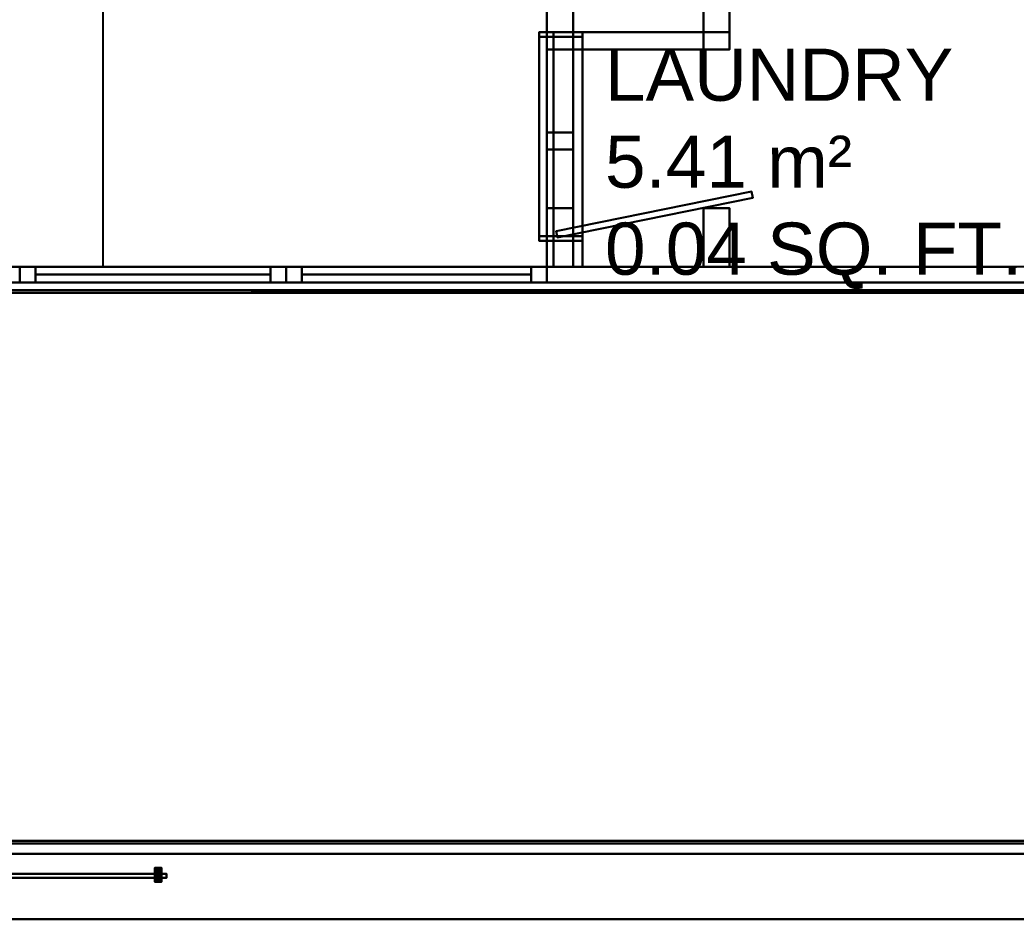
# Model space of a CAD drawing. Header units: metres. Extents: x 0 to 34.6, y -10.7 to 20.6.
# Drawn here: x 7.98 to 11.798, y 0 to 3.446 of the extents above; entities that cross this region are included whole.
import ezdxf

# ---------------------------------------------------------------- set-up
doc = ezdxf.new("R2010")
doc.units = ezdxf.units.M
doc.header["$MEASUREMENT"] = 0
doc.layers.get('0').update_dxf_attribs({"linetype": 'CONTINUOUS'})
doc.layers.add('PYDXF', color=90, linetype='CONTINUOUS')
doc.styles.get("Standard").update_dxf_attribs({"font": 'ARIAL.TTF'})

msp = doc.modelspace()

# ---------------------------------------------------------------- linework, layer by layer
for points in [[(10, 3.5, 0.1), (10, 3.4, 0.1), (10, 3.4, 0.1), (10, 3.5, 0.1)], [(10, 3.5, 0.1), (10, 3.4, 0.1), (10, 3.4, 0.1), (10, 3.5, 0.1)], [(10, 3.4, 0.1), (10, 3.5, 0.1), (10.1, 3.5, 0.1), (10.1, 3.4, 0.1)], [(10, 3.5, 0.1), (10, 3.4, 0.1), (10.1, 3.4, 0.1), (10.1, 3.5, 0.1)], [(10.1, 3.4, 0.1), (10.1, 3.5, 0.1), (10.6, 3.5, 0.1), (10.6, 3.4, 0.1)], [(10.1, 3.4, 0.1), (10.6, 3.4, 0.1), (10.6, 3.5, 0.1), (10.1, 3.5, 0.1)], [(10.6, 3.4, 0.1), (10.6, 3.5, 0.1), (10.7, 3.5, 0.1), (10.7, 3.4, 0.1)], [(10.7, 3.5, 0.1), (10.6, 3.5, 0.1), (10.6, 3.4, 0.1), (10.7, 3.4, 0.1)], [(10.7, 3.4, 0.1), (10.7, 3.5, 0.1), (10.7, 3.5, 0.1), (10.7, 3.4, 0.1)], [(10.7, 3.4, 0.1), (10.7, 3.5, 0.1), (10.7, 3.5, 0.1), (10.7, 3.4, 0.1)], [(10.1357, 3.3821, 2.6), (9.9704, 3.3821, 2.6), (9.9704, 3.4, 2.6), (10.1357, 3.4, 2.6)], [(10.1357, 3.3821, 2.6), (10.1357, 3.4, 2.6), (9.9704, 3.4, 2.6), (9.9704, 3.3821, 2.6)], [(10.1357, 3.4, 2.6), (9.9704, 3.4, 2.6), (9.9704, 3.4, 2.6), (10.1357, 3.4, 2.6)], [(9.9704, 3.4, 2.6), (9.9704, 3.3821, 2.6), (9.9704, 3.3821, 2.6), (9.9704, 3.4, 2.6)], [(9.9704, 3.4, 2.6), (9.9704, 3.3821, 2.6), (9.9704, 3.3821, 2.6), (9.9704, 3.4, 2.6)], [(10.1357, 3.4, 2.6), (9.9704, 3.4, 2.6), (9.9704, 3.4, 2.6), (10.1357, 3.4, 2.6)], [(10, 3.4, 0.1), (10.1, 3.4, 0.1), (10.1, 3.4, 0.1), (10, 3.4, 0.1)], [(10, 3.4, 0.1), (10.1, 3.4, 0.1), (10.1, 3.4, 0.1), (10, 3.4, 0.1)], [(10, 3.3325, 0.1), (10, 3.4, 0.1), (10.1, 3.4, 0.1), (10.1, 3.3325, 0.1)], [(10, 3.3325, 0.1), (10.1, 3.3325, 0.1), (10.1, 3.4, 0.1), (10, 3.4, 0.1)], [(10.6, 3.4, 0.9009), (10.0253, 3.4, 0.9009), (10.0253, 3.4, 0.9009), (10.6, 3.4, 0.9009)], [(10.1357, 3.4, 0.9009), (10.1357, 3.4, 0.9009), (10.0253, 3.4, 0.9009)], [(10.0253, 3.4, 0.9009), (10.0253, 3.4, 0.9009), (10.0253, 2.6, 0.9009)], [(10.0253, 3.4, 0.9009), (10.0253, 3.4, 0.9009), (10.0253, 2.6, 0.9009)], [(10.0253, 3.4, 0.9009), (10.1357, 3.4, 0.9009), (10.1357, 2.6, 0.9009), (10.0253, 2.6, 0.9009)], [(10.1357, 3.4, 0.9009), (10.0253, 3.4, 0.9009), (10.0253, 2.6, 0.9009), (10.1357, 2.6, 0.9009)], [(10.1, 3.3325, 0.1), (10.1, 3.4, 0.1), (10.6, 3.4, 0.1), (10.6, 3.3325, 0.1)], [(10.1, 3.4, 0.1), (10.6, 3.4, 0.1), (10.6, 3.4, 0.1), (10.1, 3.4, 0.1)], [(10.1, 3.3325, 0.1), (10.6, 3.3325, 0.1), (10.6, 3.4, 0.1), (10.1, 3.4, 0.1)], [(10.1, 3.4, 0.1), (10.6, 3.4, 0.1), (10.6, 3.4, 0.1), (10.1, 3.4, 0.1)], [(10.1357, 3.3821, 2.6), (10.1357, 3.4, 2.6), (10.1357, 3.4, 2.6), (10.1357, 3.3821, 2.6)], [(10.1357, 3.3821, 2.6), (10.1357, 3.4, 2.6), (10.1357, 3.4, 2.6), (10.1357, 3.3821, 2.6)], [(10.1357, 3.4, 0.9009), (10.1357, 3.4, 0.9009), (10.1357, 2.6, 0.9009)], [(10.6, 3.3325, 0.1), (10.6, 3.4, 0.1), (10.7, 3.4, 0.1), (10.7, 3.3325, 0.1)], [(10.6, 3.4, 0.1), (10.7, 3.4, 0.1), (10.7, 3.4, 0.1), (10.6, 3.4, 0.1)], [(10.6, 3.3325, 0.1), (10.7, 3.3325, 0.1), (10.7, 3.4, 0.1), (10.6, 3.4, 0.1)], [(10.6, 3.4, 0.1), (10.7, 3.4, 0.1), (10.7, 3.4, 0.1), (10.6, 3.4, 0.1)], [(9.9704, 3.3821, 2.6), (9.9704, 2.6181, 2.6), (9.9704, 2.6181, 2.6), (9.9704, 3.3821, 2.6)], [(10.1357, 2.6181, 2.6), (10.1357, 3.3821, 2.6), (9.9704, 3.3821, 2.6), (9.9704, 2.6181, 2.6)], [(9.9704, 3.3821, 2.6), (10.1357, 3.3821, 2.6), (10.1357, 3.3821, 2.6), (9.9704, 3.3821, 2.6)], [(10.1357, 2.6181, 2.6), (9.9704, 2.6181, 2.6), (9.9704, 3.3821, 2.6), (10.1357, 3.3821, 2.6)], [(10.1357, 2.6181, 2.6), (10.1357, 3.3821, 2.6), (10.1357, 3.3821, 2.6), (10.1357, 2.6181, 2.6)], [(10, 3.0151, 0.1), (10, 3.3325, 0.1), (10.1, 3.3325, 0.1), (10.1, 3.0151, 0.1)], [(10, 3.0151, 0.1), (10.1, 3.0151, 0.1), (10.1, 3.3325, 0.1), (10, 3.3325, 0.1)], [(10, 2.95, 0.1), (10, 3.0151, 0.1), (10.1, 3.0151, 0.1), (10.1, 2.95, 0.1)], [(10, 2.95, 0.1), (10.1, 2.95, 0.1), (10.1, 3.0151, 0.1), (10, 3.0151, 0.1)], [(10, 2.7252, 0.1), (10, 2.95, 0.1), (10.1, 2.95, 0.1), (10.1, 2.7252, 0.1)], [(10, 2.7252, 0.1), (10.1, 2.7252, 0.1), (10.1, 2.95, 0.1), (10, 2.95, 0.1)], [(10.0354, 2.6373, 2.6), (10.7842, 2.789, 2.6), (10.7891, 2.7648, 2.6), (10.0403, 2.613, 2.6)], [(10.0354, 2.6373, 2.6), (10.0403, 2.613, 2.6), (10.7891, 2.7648, 2.6), (10.7842, 2.789, 2.6)], [(10.7842, 2.789, 2.6), (10.7842, 2.789, 2.6), (10.0354, 2.6373, 2.6)], [(10.7891, 2.7648, 2.6), (10.7891, 2.7648, 2.6), (10.7842, 2.789, 2.6)], [(10.0403, 2.613, 2.6), (10.0403, 2.613, 2.6), (10.7891, 2.7648, 2.6)], [(10, 2.5, 0.1), (10.1, 2.5, 0.1), (10.1, 2.7252, 0.1), (10, 2.7252, 0.1)], [(10, 2.5, 0.1), (10, 2.7252, 0.1), (10.1, 2.7252, 0.1), (10.1, 2.5, 0.1)], [(10.6, 2.5, 0.1), (10.6, 2.7252, 0.1), (10.7, 2.7252, 0.1), (10.7, 2.5, 0.1)], [(10.6, 2.5, 0.1), (10.7, 2.5, 0.1), (10.7, 2.7252, 0.1), (10.6, 2.7252, 0.1)], [(10.0354, 2.6373, 2.6), (10.0354, 2.6373, 2.6), (10.0403, 2.613, 2.6)], [(9.9704, 2.6181, 2.6), (9.9704, 2.6, 2.6), (9.9704, 2.6, 2.6), (9.9704, 2.6181, 2.6)], [(10.1357, 2.6, 2.6), (10.1357, 2.6181, 2.6), (9.9704, 2.6181, 2.6), (9.9704, 2.6, 2.6)], [(10.1357, 2.6, 2.6), (9.9704, 2.6, 2.6), (9.9704, 2.6181, 2.6), (10.1357, 2.6181, 2.6)], [(9.9704, 2.6181, 2.6), (9.9704, 2.6, 2.6), (9.9704, 2.6, 2.6), (9.9704, 2.6181, 2.6)], [(10.1357, 2.6181, 2.6), (9.9704, 2.6181, 2.6), (9.9704, 2.6181, 2.6), (10.1357, 2.6181, 2.6)], [(9.9704, 2.6, 2.6), (10.1357, 2.6, 2.6), (10.1357, 2.6, 2.6), (9.9704, 2.6, 2.6)], [(9.9704, 2.6, 2.6), (10.1357, 2.6, 2.6), (10.1357, 2.6, 2.6), (9.9704, 2.6, 2.6)], [(10.1357, 2.6, 0.9009), (10.0253, 2.6, 0.9009), (10.0253, 2.5, 0.9009), (10.1357, 2.5, 0.9009)], [(10.0253, 2.6, 0.9009), (10.0253, 2.6, 0.9009), (10.0253, 2.5, 0.9009)], [(10.0253, 2.6, 0.9009), (10.0253, 2.6, 0.9009), (10.0253, 2.5, 0.9009)], [(10.0253, 2.6, 0.9009), (10.1357, 2.6, 0.9009), (10.1357, 2.5, 0.9009), (10.0253, 2.5, 0.9009)], [(10.0253, 2.5, 0.9009), (10.0253, 2.6, 0.9009), (10.0253, 2.6, 0.9009), (10.0253, 2.5, 0.9009)], [(10.0253, 2.6, 0.9009), (10.1357, 2.6, 0.9009), (10.1357, 2.6, 0.9009), (10.0253, 2.6, 0.9009)], [(10.1357, 2.6, 2.6), (10.1357, 2.6181, 2.6), (10.1357, 2.6181, 2.6), (10.1357, 2.6, 2.6)], [(10.1357, 2.6, 2.6), (10.1357, 2.6181, 2.6), (10.1357, 2.6181, 2.6), (10.1357, 2.6, 2.6)], [(10.1357, 2.6, 0.9009), (10.1357, 2.6, 0.9009), (10.1357, 2.5, 0.9009)], [(10.1357, 2.6, 0.9009), (10.1357, 2.5, 0.9009), (10.1357, 2.5, 0.9009), (10.1357, 2.6, 0.9009)], [(10.6, 2.6, 0.9009), (10.6, 2.6, 0.9009), (10.6, 2.5, 0.9009)], [(4, 2.5, 0.1), (10, 2.5, 0.1), (10, 2.5, 0.1), (4, 2.5, 0.1)], [(6.06, 2.44, 0.1), (6.06, 2.5, 0.1), (7.98, 2.5, 0.1), (7.98, 2.44, 0.1)], [(6.06, 2.44, 0.1), (7.98, 2.44, 0.1), (7.98, 2.5, 0.1), (6.06, 2.5, 0.1)], [(6.06, 2.5, 0.1), (6.06, 2.5, 0.1), (7.98, 2.5, 0.1)], [(7.98, 2.5, 0.1), (7.98, 2.44, 0.1), (8.04, 2.44, 0.1), (8.04, 2.5, 0.1)], [(7.98, 2.5, 0.1), (8.04, 2.5, 0.1), (8.04, 2.44, 0.1), (7.98, 2.44, 0.1)], [(7.98, 2.44, 0.1), (7.98, 2.5, 0.1), (7.98, 2.5, 0.1), (7.98, 2.44, 0.1)], [(7.98, 2.5, 0.1), (8.04, 2.5, 0.1), (8.04, 2.5, 0.1), (7.98, 2.5, 0.1)], [(7.98, 2.5, 0.1), (8.04, 2.5, 0.1), (8.04, 2.44, 0.1), (7.98, 2.44, 0.1)], [(7.98, 2.44, 0.1), (7.98, 2.44, 0.1), (7.98, 2.5, 0.1)], [(8.04, 2.5, 0.1), (7.98, 2.5, 0.1), (7.98, 2.5, 0.1), (8.04, 2.5, 0.1)], [(7.98, 2.5, 0.1), (7.98, 2.5, 0.1), (8.04, 2.5, 0.1)], [(8.04, 2.5, 0.1), (8.04, 2.44, 0.1), (8.94, 2.44, 0.1), (8.94, 2.5, 0.1)], [(8.04, 2.5, 0.1), (8.94, 2.5, 0.1), (8.94, 2.44, 0.1), (8.04, 2.44, 0.1)], [(8.04, 2.5, 0.1), (8.94, 2.5, 0.1), (8.94, 2.5, 0.1), (8.04, 2.5, 0.1)], [(8.04, 2.5, 0.1), (8.94, 2.5, 0.1), (8.94, 2.44, 0.1), (8.04, 2.44, 0.1)], [(8.94, 2.44, 0.1), (8.94, 2.5, 0.1), (8.04, 2.5, 0.1), (8.04, 2.44, 0.1)], [(8.04, 2.5, 0.1), (8.04, 2.5, 0.1), (8.94, 2.5, 0.1)], [(8.04, 2.44, 0.1), (8.04, 2.5, 0.1), (8.04, 2.5, 0.1), (8.04, 2.44, 0.1)], [(8.94, 2.5, 0.1), (8.94, 2.44, 0.1), (9, 2.44, 0.1), (9, 2.5, 0.1)], [(8.94, 2.5, 0.1), (9, 2.5, 0.1), (9, 2.5, 0.1), (8.94, 2.5, 0.1)], [(8.94, 2.5, 0.1), (9, 2.5, 0.1), (9, 2.5, 0.1), (8.94, 2.5, 0.1)], [(8.94, 2.5, 0.1), (9, 2.5, 0.1), (9, 2.44, 0.1), (8.94, 2.44, 0.1)], [(8.94, 2.5, 0.1), (8.94, 2.5, 0.1), (9, 2.5, 0.1)], [(8.94, 2.44, 0.1), (8.94, 2.5, 0.1), (8.94, 2.5, 0.1), (8.94, 2.44, 0.1)], [(9, 2.44, 0.1), (9, 2.5, 0.1), (9.06, 2.5, 0.1), (9.06, 2.44, 0.1)], [(9.06, 2.5, 0.1), (9, 2.5, 0.1), (9, 2.5, 0.1), (9.06, 2.5, 0.1)], [(9, 2.5, 0.1), (9, 2.44, 0.1), (9, 2.44, 0.1), (9, 2.5, 0.1)], [(9, 2.5, 0.1), (9, 2.44, 0.1), (9, 2.44, 0.1), (9, 2.5, 0.1)], [(9.06, 2.5, 0.1), (9, 2.5, 0.1), (9, 2.5, 0.1), (9.06, 2.5, 0.1)], [(9, 2.44, 0.1), (9.06, 2.44, 0.1), (9.06, 2.5, 0.1), (9, 2.5, 0.1)], [(9, 2.5, 0.1), (9, 2.44, 0.1), (9, 2.44, 0.1), (9, 2.5, 0.1)], [(9.06, 2.5, 0.1), (9, 2.5, 0.1), (9, 2.5, 0.1), (9.06, 2.5, 0.1)], [(9, 2.5, 0.1), (9, 2.44, 0.1), (9, 2.44, 0.1), (9, 2.5, 0.1)], [(9, 2.5, 0.1), (9, 2.5, 0.1), (9, 2.44, 0.1)], [(9, 2.5, 0.1), (9, 2.44, 0.1), (9, 2.44, 0.1), (9, 2.5, 0.1)], [(9.06, 2.44, 0.1), (9.06, 2.5, 0.1), (9.94, 2.5, 0.1), (9.94, 2.44, 0.1)], [(9.06, 2.44, 0.1), (9.94, 2.44, 0.1), (9.94, 2.5, 0.1), (9.06, 2.5, 0.1)], [(9.94, 2.5, 0.1), (9.06, 2.5, 0.1), (9.06, 2.5, 0.1), (9.94, 2.5, 0.1)], [(9.06, 2.44, 0.1), (9.06, 2.5, 0.1), (9.06, 2.5, 0.1), (9.06, 2.44, 0.1)], [(9.94, 2.5, 0.1), (9.06, 2.5, 0.1), (9.06, 2.44, 0.1), (9.94, 2.44, 0.1)], [(9.94, 2.44, 0.1), (9.06, 2.44, 0.1), (9.06, 2.5, 0.1), (9.94, 2.5, 0.1)], [(9.94, 2.5, 0.1), (9.06, 2.5, 0.1), (9.06, 2.5, 0.1), (9.94, 2.5, 0.1)], [(9.94, 2.44, 0.1), (9.94, 2.5, 0.1), (10, 2.5, 0.1), (10, 2.44, 0.1)], [(10, 2.5, 0.1), (9.94, 2.5, 0.1), (9.94, 2.5, 0.1), (10, 2.5, 0.1)], [(10, 2.5, 0.1), (9.94, 2.5, 0.1), (9.94, 2.5, 0.1), (10, 2.5, 0.1)], [(9.94, 2.5, 0.1), (9.94, 2.44, 0.1), (9.94, 2.44, 0.1), (9.94, 2.5, 0.1)], [(10, 2.5, 0.1), (9.94, 2.5, 0.1), (9.94, 2.5, 0.1), (10, 2.5, 0.1)], [(9.94, 2.44, 0.1), (10, 2.44, 0.1), (10, 2.5, 0.1), (9.94, 2.5, 0.1)], [(10, 2.44, 0.1), (10, 2.5, 0.1), (10, 2.5, 0.1), (10, 2.44, 0.1)], [(10, 2.44, 0.1), (10, 2.5, 0.1), (10, 2.5, 0.1), (10, 2.44, 0.1)], [(10, 2.44, 0.1), (10, 2.5, 0.1), (10, 2.5, 0.1), (10, 2.44, 0.1)], [(10, 2.5, 0.1), (10.1, 2.5, 0.1), (10.1, 2.5, 0.1), (10, 2.5, 0.1)], [(10.6, 2.5, 0.9009), (10.6, 2.5, 0.9009), (10.0253, 2.5, 0.9009)], [(10.1357, 2.5, 0.9009), (10.0253, 2.5, 0.9009), (10.0253, 2.5, 0.9009), (10.1357, 2.5, 0.9009)], [(10.1357, 2.5, 0.9009), (10.0253, 2.5, 0.9009), (10.0253, 2.5, 0.9009), (10.1357, 2.5, 0.9009)], [(10.1, 2.5, 0.1), (10.6, 2.5, 0.1), (10.6, 2.5, 0.1), (10.1, 2.5, 0.1)], [(10.6, 2.5, 0.1), (10.7, 2.5, 0.1), (10.7, 2.5, 0.1), (10.6, 2.5, 0.1)], [(10.7, 2.5, 0.1), (11, 2.5, 0.1), (11, 2.5, 0.1), (10.7, 2.5, 0.1)], [(11, 2.5, 0.1), (11.8, 2.5, 0.1), (11.8, 2.5, 0.1), (11, 2.5, 0.1)], [(8.04, 2.47, 0.1), (8.04, 2.47, 0.1), (8.94, 2.47, 0.1)], [(9.06, 2.47, 0.1), (9.94, 2.47, 0.1), (9.94, 2.47, 0.1), (9.06, 2.47, 0.1)], [(1.9, 2.4, 2.55), (29.75, 2.4, 2.55), (29.76, 2.41, 2.55), (1.91, 2.41, 2.55)], [(29.75, 2.4, 2.55), (1.9, 2.4, 2.55), (1.91, 2.41, 2.55), (29.76, 2.41, 2.55)], [(1.91, 2.41, 2.55), (29.76, 2.41, 2.55), (29.76, 2.41, 2.55), (1.91, 2.41, 2.55)], [(7.98, 2.44, 0.1), (7.98, 2.44, 0.1), (6.06, 2.44, 0.1)], [(8.04, 2.44, 0.1), (7.98, 2.44, 0.1), (7.98, 2.44, 0.1), (8.04, 2.44, 0.1)], [(8.04, 2.44, 0.1), (8.04, 2.44, 0.1), (7.98, 2.44, 0.1)], [(7.98, 2.44, 0.1), (8.04, 2.44, 0.1), (8.04, 2.44, 0.1), (7.98, 2.44, 0.1)], [(8.94, 2.44, 0.1), (8.04, 2.44, 0.1), (8.04, 2.44, 0.1), (8.94, 2.44, 0.1)], [(8.94, 2.44, 0.1), (8.94, 2.44, 0.1), (8.04, 2.44, 0.1)], [(9, 2.44, 0.1), (8.94, 2.44, 0.1), (8.94, 2.44, 0.1), (9, 2.44, 0.1)], [(9, 2.44, 0.1), (9, 2.44, 0.1), (8.94, 2.44, 0.1)], [(9, 2.44, 0.1), (8.94, 2.44, 0.1), (8.94, 2.44, 0.1), (9, 2.44, 0.1)], [(9, 2.44, 0.1), (9.06, 2.44, 0.1), (9.06, 2.44, 0.1), (9, 2.44, 0.1)], [(9, 2.44, 0.1), (9.06, 2.44, 0.1), (9.06, 2.44, 0.1), (9, 2.44, 0.1)], [(9, 2.44, 0.1), (9.06, 2.44, 0.1), (9.06, 2.44, 0.1), (9, 2.44, 0.1)], [(9.06, 2.44, 0.1), (9.94, 2.44, 0.1), (9.94, 2.44, 0.1), (9.06, 2.44, 0.1)], [(9.94, 2.44, 0.1), (9.06, 2.44, 0.1), (9.06, 2.44, 0.1), (9.94, 2.44, 0.1)], [(9.94, 2.44, 0.1), (10, 2.44, 0.1), (10, 2.44, 0.1), (9.94, 2.44, 0.1)], [(9.94, 2.44, 0.1), (10, 2.44, 0.1), (10, 2.44, 0.1), (9.94, 2.44, 0.1)], [(9.94, 2.44, 0.1), (10, 2.44, 0.1), (10, 2.44, 0.1), (9.94, 2.44, 0.1)], [(14, 2.44, 0.1), (14, 2.44, 0.1), (10, 2.44, 0.1)], [(1.9, 2.4, 2.55), (29.75, 2.4, 2.55), (29.75, 2.4, 2.55), (1.9, 2.4, 2.55)], [(1.9, 2.4, 0.1), (1.9, 2.4, 0.1), (29.75, 2.4, 0.1)], [(1.9, 0.3, 2.55), (29.75, 0.3, 2.55), (29.75, 0.3, 2.55), (1.9, 0.3, 2.55)], [(29.75, 0.3, 2.55), (1.9, 0.3, 2.55), (1.9, 0.29, 2.55), (29.76, 0.29, 2.55)], [(1.9, 0.3, 2.55), (29.75, 0.3, 2.55), (29.76, 0.29, 2.55), (1.9, 0.29, 2.55)], [(1.9, 0.3, 0.1), (1.9, 0.3, 0.1), (29.75, 0.3, 0.1)], [(1.9, 0.29, 2.55), (29.76, 0.29, 2.55), (29.76, 0.29, 2.55), (1.9, 0.29, 2.55)], [(7.622, 0), (7.622, 0.25), (12.2, 0.25), (12.2, 0)], [(12.2, 0.25), (7.622, 0.25), (7.622, 0.25), (12.2, 0.25)], [(12.2, 0), (12.2, 0.25), (7.622, 0.25), (7.622, 0)], [(8.4982, 0.1968, 2.5), (8.4975, 0.1968, 2.5), (8.4973, 0.1968, 2.5)], [(8.4973, 0.1968, 2.5), (8.4975, 0.1968, 2.5), (8.4982, 0.1968, 2.5)], [(8.5009, 0.1968, 2.5), (8.4982, 0.1968, 2.5), (8.4973, 0.1968, 2.5)], [(8.4973, 0.1968, 2.5), (8.4982, 0.1968, 2.5), (8.5009, 0.1968, 2.5)], [(8.5098, 0.1968, 2.5), (8.5009, 0.1968, 2.5), (8.4973, 0.1968, 2.5)], [(8.4973, 0.1968, 2.5), (8.5009, 0.1968, 2.5), (8.5098, 0.1968, 2.5)], [(8.5098, 0.1968, 2.5), (8.4973, 0.1968, 2.5), (8.5098, 0.1968, 2.5)], [(8.4973, 0.1968, 2.5), (8.4975, 0.1968, 2.5), (8.4975, 0.1424, 2.5), (8.4973, 0.1424, 2.5)], [(8.4975, 0.1968, 2.5), (8.4973, 0.1968, 2.5), (8.4973, 0.1424, 2.5), (8.4975, 0.1424, 2.5)], [(8.4982, 0.1968, 2.5), (8.4975, 0.1968, 2.5), (8.4973, 0.1968, 2.5)], [(8.4973, 0.1968, 2.5), (8.4975, 0.1968, 2.5), (8.4982, 0.1968, 2.5)], [(8.5009, 0.1968, 2.5), (8.4982, 0.1968, 2.5), (8.4973, 0.1968, 2.5)], [(8.4973, 0.1968, 2.5), (8.4982, 0.1968, 2.5), (8.5009, 0.1968, 2.5)], [(8.5098, 0.1968, 2.5), (8.5009, 0.1968, 2.5), (8.4973, 0.1968, 2.5)], [(8.4973, 0.1968, 2.5), (8.5009, 0.1968, 2.5), (8.5098, 0.1968, 2.5)], [(8.5098, 0.1968, 2.5), (8.4973, 0.1968, 2.5), (8.5098, 0.1968, 2.5)], [(8.4973, 0.1968, 2.5), (8.4975, 0.1968, 2.5), (8.4975, 0.1424, 2.5), (8.4973, 0.1424, 2.5)], [(8.4975, 0.1968, 2.5), (8.4973, 0.1968, 2.5), (8.4973, 0.1424, 2.5), (8.4975, 0.1424, 2.5)], [(8.4975, 0.1968, 2.5), (8.4982, 0.1968, 2.5), (8.4982, 0.1424, 2.5), (8.4975, 0.1424, 2.5)], [(8.4982, 0.1968, 2.5), (8.4975, 0.1968, 2.5), (8.4975, 0.1424, 2.5), (8.4982, 0.1424, 2.5)], [(8.4975, 0.1968, 2.5), (8.4982, 0.1968, 2.5), (8.4982, 0.1424, 2.5), (8.4975, 0.1424, 2.5)], [(8.4982, 0.1968, 2.5), (8.4975, 0.1968, 2.5), (8.4975, 0.1424, 2.5), (8.4982, 0.1424, 2.5)], [(8.5009, 0.1968, 2.5), (8.4994, 0.1968, 2.5), (8.4982, 0.1968, 2.5)], [(8.4982, 0.1968, 2.5), (8.4994, 0.1968, 2.5), (8.5009, 0.1968, 2.5)], [(8.4982, 0.1968, 2.5), (8.4994, 0.1968, 2.5), (8.4994, 0.1424, 2.5), (8.4982, 0.1424, 2.5)], [(8.4994, 0.1968, 2.5), (8.4982, 0.1968, 2.5), (8.4982, 0.1424, 2.5), (8.4994, 0.1424, 2.5)], [(8.5009, 0.1968, 2.5), (8.4994, 0.1968, 2.5), (8.4982, 0.1968, 2.5)], [(8.4982, 0.1968, 2.5), (8.4994, 0.1968, 2.5), (8.5009, 0.1968, 2.5)], [(8.4982, 0.1968, 2.5), (8.4994, 0.1968, 2.5), (8.4994, 0.1424, 2.5), (8.4982, 0.1424, 2.5)], [(8.4994, 0.1968, 2.5), (8.4982, 0.1968, 2.5), (8.4982, 0.1424, 2.5), (8.4994, 0.1424, 2.5)], [(8.4994, 0.1968, 2.5), (8.5009, 0.1968, 2.5), (8.5009, 0.1424, 2.5), (8.4994, 0.1424, 2.5)], [(8.5009, 0.1968, 2.5), (8.4994, 0.1968, 2.5), (8.4994, 0.1424, 2.5), (8.5009, 0.1424, 2.5)], [(8.4994, 0.1968, 2.5), (8.5009, 0.1968, 2.5), (8.5009, 0.1424, 2.5), (8.4994, 0.1424, 2.5)], [(8.5009, 0.1968, 2.5), (8.4994, 0.1968, 2.5), (8.4994, 0.1424, 2.5), (8.5009, 0.1424, 2.5)], [(8.505, 0.1968, 2.5), (8.5029, 0.1968, 2.5), (8.5009, 0.1968, 2.5)], [(8.5009, 0.1968, 2.5), (8.5029, 0.1968, 2.5), (8.505, 0.1968, 2.5)], [(8.5098, 0.1968, 2.5), (8.505, 0.1968, 2.5), (8.5009, 0.1968, 2.5)], [(8.5009, 0.1968, 2.5), (8.505, 0.1968, 2.5), (8.5098, 0.1968, 2.5)], [(8.5009, 0.1968, 2.5), (8.5029, 0.1968, 2.5), (8.5029, 0.1424, 2.5), (8.5009, 0.1424, 2.5)], [(8.5029, 0.1968, 2.5), (8.5009, 0.1968, 2.5), (8.5009, 0.1424, 2.5), (8.5029, 0.1424, 2.5)], [(8.505, 0.1968, 2.5), (8.5029, 0.1968, 2.5), (8.5009, 0.1968, 2.5)], [(8.5009, 0.1968, 2.5), (8.5029, 0.1968, 2.5), (8.505, 0.1968, 2.5)], [(8.5098, 0.1968, 2.5), (8.505, 0.1968, 2.5), (8.5009, 0.1968, 2.5)], [(8.5009, 0.1968, 2.5), (8.505, 0.1968, 2.5), (8.5098, 0.1968, 2.5)], [(8.5009, 0.1968, 2.5), (8.5029, 0.1968, 2.5), (8.5029, 0.1424, 2.5), (8.5009, 0.1424, 2.5)], [(8.5029, 0.1968, 2.5), (8.5009, 0.1968, 2.5), (8.5009, 0.1424, 2.5), (8.5029, 0.1424, 2.5)], [(8.505, 0.1968, 2.5), (8.5029, 0.1968, 2.5), (8.5029, 0.1424, 2.5), (8.505, 0.1424, 2.5)], [(8.5029, 0.1968, 2.5), (8.505, 0.1968, 2.5), (8.505, 0.1424, 2.5), (8.5029, 0.1424, 2.5)], [(8.505, 0.1968, 2.5), (8.5029, 0.1968, 2.5), (8.5029, 0.1424, 2.5), (8.505, 0.1424, 2.5)], [(8.5029, 0.1968, 2.5), (8.505, 0.1968, 2.5), (8.505, 0.1424, 2.5), (8.5029, 0.1424, 2.5)], [(8.5098, 0.1968, 2.5), (8.5074, 0.1968, 2.5), (8.505, 0.1968, 2.5)], [(8.505, 0.1968, 2.5), (8.5074, 0.1968, 2.5), (8.5098, 0.1968, 2.5)], [(8.5074, 0.1968, 2.5), (8.505, 0.1968, 2.5), (8.505, 0.1424, 2.5), (8.5074, 0.1424, 2.5)], [(8.505, 0.1968, 2.5), (8.5074, 0.1968, 2.5), (8.5074, 0.1424, 2.5), (8.505, 0.1424, 2.5)], [(8.5098, 0.1968, 2.5), (8.5074, 0.1968, 2.5), (8.505, 0.1968, 2.5)], [(8.505, 0.1968, 2.5), (8.5074, 0.1968, 2.5), (8.5098, 0.1968, 2.5)], [(8.5074, 0.1968, 2.5), (8.505, 0.1968, 2.5), (8.505, 0.1424, 2.5), (8.5074, 0.1424, 2.5)], [(8.505, 0.1968, 2.5), (8.5074, 0.1968, 2.5), (8.5074, 0.1424, 2.5), (8.505, 0.1424, 2.5)], [(8.5074, 0.1968, 2.5), (8.5098, 0.1968, 2.5), (8.5098, 0.1424, 2.5), (8.5074, 0.1424, 2.5)], [(8.5098, 0.1968, 2.5), (8.5074, 0.1968, 2.5), (8.5074, 0.1424, 2.5), (8.5098, 0.1424, 2.5)], [(8.5074, 0.1968, 2.5), (8.5098, 0.1968, 2.5), (8.5098, 0.1424, 2.5), (8.5074, 0.1424, 2.5)], [(8.5098, 0.1968, 2.5), (8.5074, 0.1968, 2.5), (8.5074, 0.1424, 2.5), (8.5098, 0.1424, 2.5)], [(8.5098, 0.1968, 2.5), (8.5123, 0.1968, 2.5), (8.5146, 0.1968, 2.5)], [(8.5146, 0.1968, 2.5), (8.5123, 0.1968, 2.5), (8.5098, 0.1968, 2.5)], [(8.5098, 0.1968, 2.5), (8.5146, 0.1968, 2.5), (8.5187, 0.1968, 2.5)], [(8.5187, 0.1968, 2.5), (8.5146, 0.1968, 2.5), (8.5098, 0.1968, 2.5)], [(8.5098, 0.1968, 2.5), (8.5187, 0.1968, 2.5), (8.5224, 0.1968, 2.5)], [(8.5224, 0.1968, 2.5), (8.5187, 0.1968, 2.5), (8.5098, 0.1968, 2.5)], [(8.5098, 0.1968, 2.5), (8.5224, 0.1968, 2.5), (8.5098, 0.1968, 2.5)], [(8.5123, 0.1968, 2.5), (8.5098, 0.1968, 2.5), (8.5098, 0.1424, 2.5), (8.5123, 0.1424, 2.5)], [(8.5098, 0.1968, 2.5), (8.5123, 0.1968, 2.5), (8.5123, 0.1424, 2.5), (8.5098, 0.1424, 2.5)], [(8.5098, 0.1968, 2.5), (8.5123, 0.1968, 2.5), (8.5146, 0.1968, 2.5)], [(8.5146, 0.1968, 2.5), (8.5123, 0.1968, 2.5), (8.5098, 0.1968, 2.5)], [(8.5098, 0.1968, 2.5), (8.5146, 0.1968, 2.5), (8.5187, 0.1968, 2.5)], [(8.5187, 0.1968, 2.5), (8.5146, 0.1968, 2.5), (8.5098, 0.1968, 2.5)], [(8.5098, 0.1968, 2.5), (8.5187, 0.1968, 2.5), (8.5224, 0.1968, 2.5)], [(8.5224, 0.1968, 2.5), (8.5187, 0.1968, 2.5), (8.5098, 0.1968, 2.5)], [(8.5098, 0.1968, 2.5), (8.5224, 0.1968, 2.5), (8.5098, 0.1968, 2.5)], [(8.5123, 0.1968, 2.5), (8.5098, 0.1968, 2.5), (8.5098, 0.1424, 2.5), (8.5123, 0.1424, 2.5)], [(8.5098, 0.1968, 2.5), (8.5123, 0.1968, 2.5), (8.5123, 0.1424, 2.5), (8.5098, 0.1424, 2.5)], [(8.5123, 0.1968, 2.5), (8.5146, 0.1968, 2.5), (8.5146, 0.1424, 2.5), (8.5123, 0.1424, 2.5)], [(8.5146, 0.1968, 2.5), (8.5123, 0.1968, 2.5), (8.5123, 0.1424, 2.5), (8.5146, 0.1424, 2.5)], [(8.5123, 0.1968, 2.5), (8.5146, 0.1968, 2.5), (8.5146, 0.1424, 2.5), (8.5123, 0.1424, 2.5)], [(8.5146, 0.1968, 2.5), (8.5123, 0.1968, 2.5), (8.5123, 0.1424, 2.5), (8.5146, 0.1424, 2.5)], [(8.5146, 0.1968, 2.5), (8.5168, 0.1968, 2.5), (8.5187, 0.1968, 2.5)], [(8.5187, 0.1968, 2.5), (8.5168, 0.1968, 2.5), (8.5146, 0.1968, 2.5)], [(8.5146, 0.1968, 2.5), (8.5168, 0.1968, 2.5), (8.5168, 0.1424, 2.5), (8.5146, 0.1424, 2.5)], [(8.5168, 0.1968, 2.5), (8.5146, 0.1968, 2.5), (8.5146, 0.1424, 2.5), (8.5168, 0.1424, 2.5)], [(8.5146, 0.1968, 2.5), (8.5168, 0.1968, 2.5), (8.5187, 0.1968, 2.5)], [(8.5187, 0.1968, 2.5), (8.5168, 0.1968, 2.5), (8.5146, 0.1968, 2.5)], [(8.5146, 0.1968, 2.5), (8.5168, 0.1968, 2.5), (8.5168, 0.1424, 2.5), (8.5146, 0.1424, 2.5)], [(8.5168, 0.1968, 2.5), (8.5146, 0.1968, 2.5), (8.5146, 0.1424, 2.5), (8.5168, 0.1424, 2.5)], [(8.5168, 0.1968, 2.5), (8.5187, 0.1968, 2.5), (8.5187, 0.1424, 2.5), (8.5168, 0.1424, 2.5)], [(8.5187, 0.1968, 2.5), (8.5168, 0.1968, 2.5), (8.5168, 0.1424, 2.5), (8.5187, 0.1424, 2.5)], [(8.5168, 0.1968, 2.5), (8.5187, 0.1968, 2.5), (8.5187, 0.1424, 2.5), (8.5168, 0.1424, 2.5)], [(8.5187, 0.1968, 2.5), (8.5168, 0.1968, 2.5), (8.5168, 0.1424, 2.5), (8.5187, 0.1424, 2.5)], [(8.5187, 0.1968, 2.5), (8.5203, 0.1968, 2.5), (8.5215, 0.1968, 2.5)], [(8.5215, 0.1968, 2.5), (8.5203, 0.1968, 2.5), (8.5187, 0.1968, 2.5)], [(8.5187, 0.1968, 2.5), (8.5215, 0.1968, 2.5), (8.5224, 0.1968, 2.5)], [(8.5224, 0.1968, 2.5), (8.5215, 0.1968, 2.5), (8.5187, 0.1968, 2.5)], [(8.5187, 0.1968, 2.5), (8.5203, 0.1968, 2.5), (8.5203, 0.1424, 2.5), (8.5187, 0.1424, 2.5)], [(8.5203, 0.1968, 2.5), (8.5187, 0.1968, 2.5), (8.5187, 0.1424, 2.5), (8.5203, 0.1424, 2.5)], [(8.5187, 0.1968, 2.5), (8.5203, 0.1968, 2.5), (8.5215, 0.1968, 2.5)], [(8.5215, 0.1968, 2.5), (8.5203, 0.1968, 2.5), (8.5187, 0.1968, 2.5)], [(8.5187, 0.1968, 2.5), (8.5215, 0.1968, 2.5), (8.5224, 0.1968, 2.5)], [(8.5224, 0.1968, 2.5), (8.5215, 0.1968, 2.5), (8.5187, 0.1968, 2.5)], [(8.5187, 0.1968, 2.5), (8.5203, 0.1968, 2.5), (8.5203, 0.1424, 2.5), (8.5187, 0.1424, 2.5)], [(8.5203, 0.1968, 2.5), (8.5187, 0.1968, 2.5), (8.5187, 0.1424, 2.5), (8.5203, 0.1424, 2.5)], [(8.5215, 0.1968, 2.5), (8.5203, 0.1968, 2.5), (8.5203, 0.1424, 2.5), (8.5215, 0.1424, 2.5)], [(8.5203, 0.1968, 2.5), (8.5215, 0.1968, 2.5), (8.5215, 0.1424, 2.5), (8.5203, 0.1424, 2.5)], [(8.5215, 0.1968, 2.5), (8.5203, 0.1968, 2.5), (8.5203, 0.1424, 2.5), (8.5215, 0.1424, 2.5)], [(8.5203, 0.1968, 2.5), (8.5215, 0.1968, 2.5), (8.5215, 0.1424, 2.5), (8.5203, 0.1424, 2.5)], [(8.5215, 0.1968, 2.5), (8.5222, 0.1968, 2.5), (8.5224, 0.1968, 2.5)], [(8.5224, 0.1968, 2.5), (8.5222, 0.1968, 2.5), (8.5215, 0.1968, 2.5)], [(8.5222, 0.1968, 2.5), (8.5215, 0.1968, 2.5), (8.5215, 0.1424, 2.5), (8.5222, 0.1424, 2.5)], [(8.5215, 0.1968, 2.5), (8.5222, 0.1968, 2.5), (8.5222, 0.1424, 2.5), (8.5215, 0.1424, 2.5)], [(8.5215, 0.1968, 2.5), (8.5222, 0.1968, 2.5), (8.5224, 0.1968, 2.5)], [(8.5224, 0.1968, 2.5), (8.5222, 0.1968, 2.5), (8.5215, 0.1968, 2.5)], [(8.5222, 0.1968, 2.5), (8.5215, 0.1968, 2.5), (8.5215, 0.1424, 2.5), (8.5222, 0.1424, 2.5)], [(8.5215, 0.1968, 2.5), (8.5222, 0.1968, 2.5), (8.5222, 0.1424, 2.5), (8.5215, 0.1424, 2.5)], [(8.5224, 0.1968, 2.5), (8.5222, 0.1968, 2.5), (8.5222, 0.1424, 2.5), (8.5224, 0.1424, 2.5)], [(8.5222, 0.1968, 2.5), (8.5224, 0.1968, 2.5), (8.5224, 0.1424, 2.5), (8.5222, 0.1424, 2.5)], [(8.5224, 0.1968, 2.5), (8.5222, 0.1968, 2.5), (8.5222, 0.1424, 2.5), (8.5224, 0.1424, 2.5)], [(8.5222, 0.1968, 2.5), (8.5224, 0.1968, 2.5), (8.5224, 0.1424, 2.5), (8.5222, 0.1424, 2.5)], [(7.0009, 0.1729, 2.5), (7.0009, 0.1577, 2.5), (8.5421, 0.1577, 2.5), (8.5421, 0.1729, 2.5)], [(7.0009, 0.1577, 2.5), (7.0009, 0.1729, 2.5), (8.5421, 0.1729, 2.5), (8.5421, 0.1577, 2.5)], [(7.0009, 0.1577, 2.5), (7.0009, 0.1577, 2.5), (8.5421, 0.1577, 2.5)], [(8.5421, 0.1577, 2.5), (8.5421, 0.1729, 2.5), (8.5421, 0.1729, 2.5), (8.5421, 0.1577, 2.5)], [(8.4982, 0.1424, 2.5), (8.4975, 0.1424, 2.5), (8.4973, 0.1424, 2.5)], [(8.4973, 0.1424, 2.5), (8.4975, 0.1424, 2.5), (8.4982, 0.1424, 2.5)], [(8.4982, 0.1424, 2.5), (8.4973, 0.1424, 2.5), (8.4982, 0.1424, 2.5)], [(8.4982, 0.1424, 2.5), (8.4975, 0.1424, 2.5), (8.4973, 0.1424, 2.5)], [(8.4973, 0.1424, 2.5), (8.4975, 0.1424, 2.5), (8.4982, 0.1424, 2.5)], [(8.4982, 0.1424, 2.5), (8.4973, 0.1424, 2.5), (8.4982, 0.1424, 2.5)], [(8.5009, 0.1424, 2.5), (8.4994, 0.1424, 2.5), (8.4982, 0.1424, 2.5)], [(8.4982, 0.1424, 2.5), (8.4994, 0.1424, 2.5), (8.5009, 0.1424, 2.5)], [(8.505, 0.1424, 2.5), (8.5009, 0.1424, 2.5), (8.4982, 0.1424, 2.5)], [(8.4982, 0.1424, 2.5), (8.5009, 0.1424, 2.5), (8.505, 0.1424, 2.5)], [(8.5146, 0.1424, 2.5), (8.505, 0.1424, 2.5), (8.4982, 0.1424, 2.5)], [(8.4982, 0.1424, 2.5), (8.4982, 0.1424, 2.5), (8.505, 0.1424, 2.5)], [(8.5146, 0.1424, 2.5), (8.4982, 0.1424, 2.5), (8.505, 0.1424, 2.5)], [(8.5009, 0.1424, 2.5), (8.4994, 0.1424, 2.5), (8.4982, 0.1424, 2.5)], [(8.4982, 0.1424, 2.5), (8.4994, 0.1424, 2.5), (8.5009, 0.1424, 2.5)], [(8.505, 0.1424, 2.5), (8.5009, 0.1424, 2.5), (8.4982, 0.1424, 2.5)], [(8.4982, 0.1424, 2.5), (8.5009, 0.1424, 2.5), (8.505, 0.1424, 2.5)], [(8.5146, 0.1424, 2.5), (8.505, 0.1424, 2.5), (8.4982, 0.1424, 2.5)], [(8.4982, 0.1424, 2.5), (8.4982, 0.1424, 2.5), (8.505, 0.1424, 2.5)], [(8.5146, 0.1424, 2.5), (8.4982, 0.1424, 2.5), (8.505, 0.1424, 2.5)], [(8.505, 0.1424, 2.5), (8.5029, 0.1424, 2.5), (8.5009, 0.1424, 2.5)], [(8.5009, 0.1424, 2.5), (8.5029, 0.1424, 2.5), (8.505, 0.1424, 2.5)], [(8.505, 0.1424, 2.5), (8.5029, 0.1424, 2.5), (8.5009, 0.1424, 2.5)], [(8.5009, 0.1424, 2.5), (8.5029, 0.1424, 2.5), (8.505, 0.1424, 2.5)], [(8.505, 0.1424, 2.5), (8.5074, 0.1424, 2.5), (8.5098, 0.1424, 2.5)], [(8.5098, 0.1424, 2.5), (8.5074, 0.1424, 2.5), (8.505, 0.1424, 2.5)], [(8.505, 0.1424, 2.5), (8.5098, 0.1424, 2.5), (8.5146, 0.1424, 2.5)], [(8.5146, 0.1424, 2.5), (8.5098, 0.1424, 2.5), (8.505, 0.1424, 2.5)], [(8.505, 0.1424, 2.5), (8.5146, 0.1424, 2.5), (8.5215, 0.1424, 2.5)], [(8.505, 0.1424, 2.5), (8.5215, 0.1424, 2.5), (8.5146, 0.1424, 2.5)], [(8.505, 0.1424, 2.5), (8.5074, 0.1424, 2.5), (8.5098, 0.1424, 2.5)], [(8.5098, 0.1424, 2.5), (8.5074, 0.1424, 2.5), (8.505, 0.1424, 2.5)], [(8.505, 0.1424, 2.5), (8.5098, 0.1424, 2.5), (8.5146, 0.1424, 2.5)], [(8.5146, 0.1424, 2.5), (8.5098, 0.1424, 2.5), (8.505, 0.1424, 2.5)], [(8.505, 0.1424, 2.5), (8.5146, 0.1424, 2.5), (8.5215, 0.1424, 2.5)], [(8.505, 0.1424, 2.5), (8.5215, 0.1424, 2.5), (8.5146, 0.1424, 2.5)], [(8.5098, 0.1424, 2.5), (8.5123, 0.1424, 2.5), (8.5146, 0.1424, 2.5)], [(8.5146, 0.1424, 2.5), (8.5123, 0.1424, 2.5), (8.5098, 0.1424, 2.5)], [(8.5098, 0.1424, 2.5), (8.5123, 0.1424, 2.5), (8.5146, 0.1424, 2.5)], [(8.5146, 0.1424, 2.5), (8.5123, 0.1424, 2.5), (8.5098, 0.1424, 2.5)], [(8.5146, 0.1424, 2.5), (8.5168, 0.1424, 2.5), (8.5187, 0.1424, 2.5)], [(8.5187, 0.1424, 2.5), (8.5168, 0.1424, 2.5), (8.5146, 0.1424, 2.5)], [(8.5146, 0.1424, 2.5), (8.5187, 0.1424, 2.5), (8.5215, 0.1424, 2.5)], [(8.5215, 0.1424, 2.5), (8.5187, 0.1424, 2.5), (8.5146, 0.1424, 2.5)], [(8.5215, 0.1424, 2.5), (8.5215, 0.1424, 2.5), (8.5146, 0.1424, 2.5)], [(8.5146, 0.1424, 2.5), (8.5168, 0.1424, 2.5), (8.5187, 0.1424, 2.5)], [(8.5187, 0.1424, 2.5), (8.5168, 0.1424, 2.5), (8.5146, 0.1424, 2.5)], [(8.5146, 0.1424, 2.5), (8.5187, 0.1424, 2.5), (8.5215, 0.1424, 2.5)], [(8.5215, 0.1424, 2.5), (8.5187, 0.1424, 2.5), (8.5146, 0.1424, 2.5)], [(8.5215, 0.1424, 2.5), (8.5215, 0.1424, 2.5), (8.5146, 0.1424, 2.5)], [(8.5187, 0.1424, 2.5), (8.5203, 0.1424, 2.5), (8.5215, 0.1424, 2.5)], [(8.5215, 0.1424, 2.5), (8.5203, 0.1424, 2.5), (8.5187, 0.1424, 2.5)], [(8.5187, 0.1424, 2.5), (8.5203, 0.1424, 2.5), (8.5215, 0.1424, 2.5)], [(8.5215, 0.1424, 2.5), (8.5203, 0.1424, 2.5), (8.5187, 0.1424, 2.5)], [(8.5215, 0.1424, 2.5), (8.5222, 0.1424, 2.5), (8.5224, 0.1424, 2.5)], [(8.5224, 0.1424, 2.5), (8.5222, 0.1424, 2.5), (8.5215, 0.1424, 2.5)], [(8.5215, 0.1424, 2.5), (8.5224, 0.1424, 2.5), (8.5215, 0.1424, 2.5)], [(8.5215, 0.1424, 2.5), (8.5222, 0.1424, 2.5), (8.5224, 0.1424, 2.5)], [(8.5224, 0.1424, 2.5), (8.5222, 0.1424, 2.5), (8.5215, 0.1424, 2.5)], [(8.5215, 0.1424, 2.5), (8.5224, 0.1424, 2.5), (8.5215, 0.1424, 2.5)], [(7.622, 0), (12.2, 0), (12.2, 0), (7.622, 0)], [(7.622, 0), (12.2, 0), (12.2, 0), (7.622, 0)]]:
    msp.add_3dface(points)
at = {"layer": 'PYDXF', "linetype": 'Continuous'}
msp.add_lwpolyline([(0, 8.5), (30, 8.5), (30, 0), (0, 0)], close=True, dxfattribs=at)
at = {"layer": 'PYDXF', "linetype": 'Continuous', "elevation": 0.1}
for points in [[(2, 2.5), (2, 8.2), (8.2981, 8.2), (8.2981, 6.5045), (8.2981, 2.5)], [(29.76, 2.41), (29.76, 0.29), (0.24, 0.29), (0.24, 7.3622), (1.91, 7.3622), (1.9, 2.4)], [(10.6, 6.4), (10, 6.4), (10, 6.5041), (8.2993, 6.5065), (8.2981, 2.5), (10, 2.5), (10, 3.5), (10.6, 3.5)], [(10.7, 6.4), (11.95, 6.4), (11.95, 2.5), (10.1, 2.5), (10.1, 3.4), (10.7, 3.4)]]:
    msp.add_lwpolyline(points, close=True, dxfattribs=at)

# ---------------------------------------------------------------- texts
at = {"layer": 'PYDXF', "linetype": 'Continuous', "insert": (10.2225, 3.3364), "char_height": 0.2, "attachment_point": 1}
msp.add_mtext_dynamic_manual_height_columns('LAUNDRY\\P5.41 m²\\P0.04 SQ. FT.', width=2.267316, gutter_width=5, heights=[0], dxfattribs=at)

doc.saveas('drawing.dxf')
